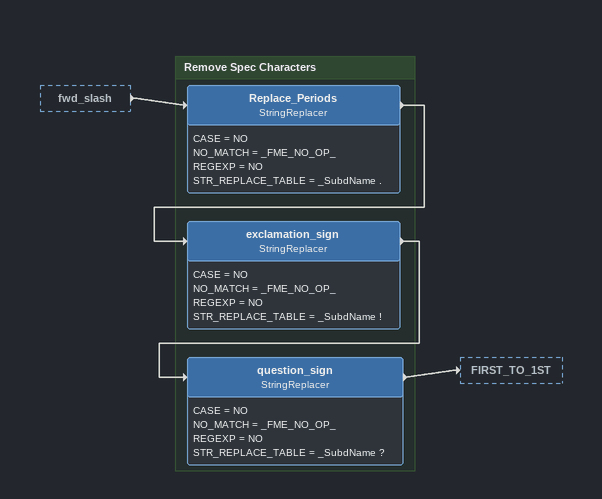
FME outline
fwd_slash [outside]
    -> Replace_Periods

Bookmark: Remove Spec Characters
Replace_Periods: StringReplacer
    CASE = NO
    NO_MATCH = _FME_NO_OP_
    REGEXP = NO
    STR_REPLACE_TABLE = _SubdName .
    -> exclamation_sign
exclamation_sign: StringReplacer
    CASE = NO
    NO_MATCH = _FME_NO_OP_
    REGEXP = NO
    STR_REPLACE_TABLE = _SubdName !
    -> question_sign
question_sign: StringReplacer
    CASE = NO
    NO_MATCH = _FME_NO_OP_
    REGEXP = NO
    STR_REPLACE_TABLE = _SubdName ?
    -> FIRST_TO_1ST
